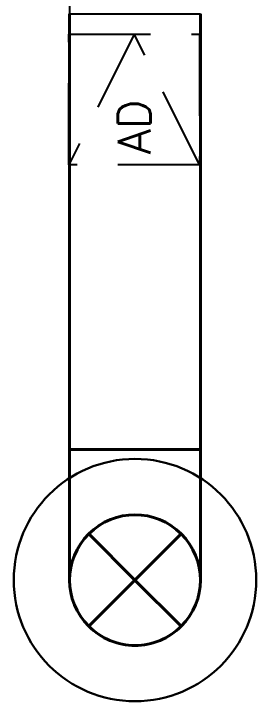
# Model space of a CAD drawing. Header units: inches. Extents: x 51 to 3278, y 66 to 1678.
# Drawn here: x 1411.6 to 1422.73, y 1004.82 to 1036.38 of the extents above; entities that cross this region are included whole.
import ezdxf

# ---------------------------------------------------------------- set-up
doc = ezdxf.new("R2010")
doc.units = ezdxf.units.IN
doc.header["$LTSCALE"] = 30
doc.header["$MEASUREMENT"] = 0
doc.linetypes.add('HIDDEN2', pattern=[0.1875, 0.125, -0.0625])
for name, color, linetype, lineweight in [('DIF', 4, 'Continuous', 30), ('FAB', 4, 'Continuous', 25), ('M-HVAC-EXST-DUCT', 4, 'Continuous', 40), ('SLEEVE', 4, 'Continuous', 25)]:
    doc.layers.add(name, color=color, linetype=linetype, lineweight=lineweight)
doc.styles.get("Standard").update_dxf_attribs({"font": 'simplex.shx'})

msp = doc.modelspace()

# ---------------------------------------------------------------- linework, layer by layer
at = {"layer": 'DIF'}
msp.add_circle((1417.164, 1010.381), 3, dxfattribs=at)
for start, end in [(90, 270), (270, 90)]:
    msp.add_arc((1417.164, 1010.381), 5.562, start, end, dxfattribs=at)
at = {"layer": 'FAB', "linetype": 'HIDDEN2'}
for p, q in [((1414.13, 1035.448), (1420.13, 1035.448)), ((1414.13, 1029.448), (1414.13, 1035.448)), ((1417.13, 1035.448), (1414.13, 1029.448)), ((1420.13, 1029.448), (1417.13, 1035.448)), ((1420.13, 1035.448), (1420.13, 1029.448)), ((1420.13, 1029.448), (1414.13, 1029.448))]:
    msp.add_line(p, q, dxfattribs=at)
at = {"layer": 'M-HVAC-EXST-DUCT'}
for p, q in [((1414.164, 1036.381), (1414.164, 1016.381)), ((1420.164, 1036.381), (1420.164, 1016.381)), ((1414.164, 1016.381), (1414.164, 1016.391)), ((1414.164, 1016.381), (1414.164, 1010.381)), ((1420.164, 1016.381), (1414.164, 1016.381)), ((1420.164, 1016.381), (1414.164, 1016.381)), ((1420.164, 1016.381), (1420.164, 1010.381)), ((1415.043, 1012.502), (1417.164, 1010.381)), ((1419.286, 1012.502), (1417.164, 1010.381)), ((1417.164, 1010.381), (1415.043, 1008.259)), ((1419.286, 1008.259), (1417.164, 1010.381))]:
    msp.add_line(p, q, dxfattribs=at)
for start, end in [(44.9998, 134.9998), (134.9998, 224.9998), (314.9998, 44.9998), (224.9998, 314.9998)]:
    msp.add_arc((1417.164, 1010.381), 3, start, end, dxfattribs=at)
at = {"layer": 'SLEEVE'}
for p, q in [((1414.164, 1052.381), (1414.164, 1036.381)), ((1414.164, 1036.381), (1420.164, 1036.381))]:
    msp.add_line(p, q, dxfattribs=at)

# ---------------------------------------------------------------- texts
at = {"layer": 'FAB', "linetype": 'HIDDEN2'}
msp.add_text('AD', height=1.5, rotation=90, dxfattribs=at).set_placement((1417.879, 1029.924))
at = {"layer": 'M-HVAC-EXST-DUCT'}
msp.add_text('ROUND DUCT                              LP                  Supply              124.750   118.750   124.750   118.750   6.000     6.000     20.000    3.14159   0.000     0.000     1         RIGHT     ', height=0.00001, rotation=90, dxfattribs=at).set_placement((1414.164, 1016.381))

doc.saveas('drawing.dxf')
